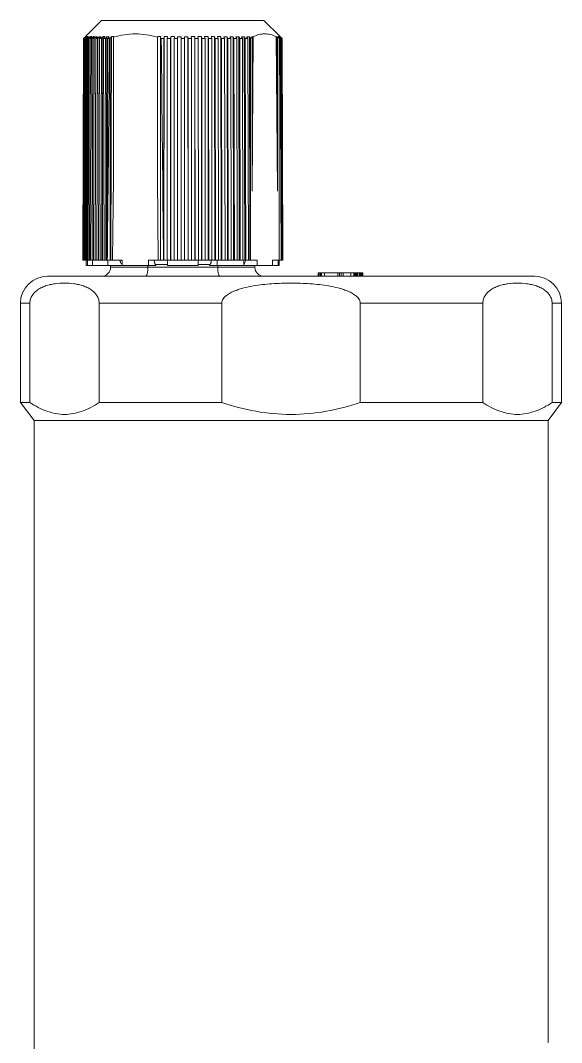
# Model space of a CAD drawing. Header units: millimetres. Extents: x 206 to 1899, y -454 to 296.
# Drawn here: x 598.185 to 600.06, y -389.133 to -385.587 of the extents above; entities that cross this region are included whole.
import ezdxf

# ---------------------------------------------------------------- set-up
doc = ezdxf.new("R2010")
doc.units = ezdxf.units.MM
doc.layers.add('细实线', color=7, linetype='Continuous', lineweight=15)

msp = doc.modelspace()

# ---------------------------------------------------------------- linework, layer by layer
at = {"layer": '细实线', "linetype": 'Continuous', "lineweight": 9}
for p, q in [((598.4664, -385.5871), (598.41, -385.6433)), ((598.4664, -385.5871), (599.0289, -385.5871)), ((599.0289, -385.5871), (599.0854, -385.6433)), ((598.4038, -385.6496), (598.4009, -386.4183)), ((598.4013, -386.4183), (598.4042, -385.6496)), ((598.405, -385.6496), (598.4021, -386.4183)), ((598.4034, -386.4183), (598.4062, -385.6496)), ((598.4069, -385.6465), (598.4038, -385.6496)), ((598.4038, -385.6496), (598.4042, -385.6496)), ((598.4042, -385.6496), (598.4104, -385.6434)), ((598.4112, -385.6434), (598.405, -385.6496)), ((598.405, -385.6496), (598.4062, -385.6496)), ((598.408, -385.6496), (598.4051, -386.4183)), ((598.4062, -385.6496), (598.4093, -385.6465)), ((598.41, -385.6434), (598.4069, -385.6465)), ((598.4071, -386.4183), (598.41, -385.6496)), ((598.4111, -385.6465), (598.408, -385.6496)), ((598.408, -385.6496), (598.41, -385.6496)), ((598.4093, -385.6465), (598.4124, -385.6434)), ((598.4126, -385.6496), (598.4097, -386.4183)), ((598.41, -385.6434), (598.41, -385.6433)), ((598.41, -385.6496), (598.413, -385.6465)), ((598.4104, -385.6443), (598.4104, -385.6434)), ((598.4141, -385.6434), (598.4111, -385.6465)), ((598.4124, -385.6452), (598.4124, -385.6434)), ((598.4158, -385.6463), (598.4126, -385.6496)), ((598.4126, -386.4183), (598.4154, -385.6496)), ((598.4126, -385.6496), (598.4154, -385.6496)), ((598.413, -385.6465), (598.4161, -385.6434)), ((598.4154, -385.6496), (598.4183, -385.6465)), ((598.4186, -385.6434), (598.4158, -385.6463)), ((598.416, -385.6461), (598.4161, -385.6434)), ((598.4188, -385.6496), (598.416, -386.4183)), ((598.4183, -385.6465), (598.4213, -385.6434)), ((598.4248, -385.6434), (598.4188, -385.6496)), ((598.4188, -385.6496), (598.4224, -385.6496)), ((598.4196, -386.4183), (598.4224, -385.6496)), ((598.4213, -385.647), (598.4213, -385.6434)), ((598.4224, -385.6496), (598.4253, -385.6465)), ((598.4266, -385.6496), (598.4239, -386.4183)), ((598.4253, -385.6465), (598.4282, -385.6434)), ((598.4325, -385.6434), (598.4266, -385.6496)), ((598.4266, -385.6496), (598.4309, -385.6496)), ((598.4282, -385.6479), (598.4282, -385.6434)), ((598.4283, -386.4183), (598.4309, -385.6496)), ((598.4309, -385.6496), (598.4338, -385.6465)), ((598.436, -385.6496), (598.4334, -386.4183)), ((598.4338, -385.6465), (598.4366, -385.6434)), ((598.4417, -385.6434), (598.436, -385.6496)), ((598.436, -385.6496), (598.4411, -385.6496)), ((598.4366, -385.649), (598.4366, -385.6434)), ((598.4385, -386.4183), (598.4411, -385.6496)), ((598.4411, -385.6496), (598.4438, -385.6465)), ((598.4438, -385.6465), (598.4466, -385.6434)), ((598.444, -386.4183), (598.4466, -385.6434)), ((598.4469, -385.6496), (598.4444, -386.4183)), ((598.4524, -385.6434), (598.4469, -385.6496)), ((598.4469, -385.6496), (598.4527, -385.6496)), ((598.4503, -386.4183), (598.4527, -385.6496)), ((598.4527, -385.6496), (598.458, -385.6434)), ((598.4555, -386.4183), (598.458, -385.6434)), ((598.4593, -385.6496), (598.4569, -386.4183)), ((598.4646, -385.6434), (598.4593, -385.6496)), ((598.4593, -385.6496), (598.4658, -385.6496)), ((598.4634, -386.4183), (598.4658, -385.6496)), ((598.4658, -385.6496), (598.4708, -385.6434)), ((598.4684, -386.4183), (598.4708, -385.6434)), ((598.4731, -385.6496), (598.4708, -386.4183)), ((598.4781, -385.6434), (598.4731, -385.6496)), ((598.4731, -385.6496), (598.4802, -385.6496)), ((598.478, -386.4183), (598.4802, -385.6496)), ((598.4802, -385.6496), (598.485, -385.6434)), ((598.4827, -386.4183), (598.485, -385.6434)), ((598.4882, -385.6496), (598.486, -386.4183)), ((598.493, -385.6434), (598.4882, -385.6496)), ((598.4882, -385.6496), (598.4942, -385.6496)), ((598.4965, -385.6488), (598.5004, -385.6434)), ((598.4965, -386.4183), (598.4965, -385.6488)), ((598.4983, -386.4183), (598.5004, -385.6434)), ((598.5091, -385.6434), (598.5078, -385.6452)), ((598.5078, -386.134), (598.5078, -385.6452)), ((598.6595, -386.134), (598.6599, -385.6434)), ((598.6595, -385.6452), (598.6599, -385.6434)), ((598.6595, -386.134), (598.6595, -385.6452)), ((598.672, -385.6434), (598.6707, -385.6488)), ((598.6707, -386.4183), (598.6707, -385.6488)), ((598.673, -385.6496), (598.6818, -385.6496)), ((598.6813, -386.4183), (598.6818, -385.6496)), ((598.6818, -385.6496), (598.6829, -385.6434)), ((598.6824, -386.4183), (598.6829, -385.6434)), ((598.6941, -385.6496), (598.6936, -386.4183)), ((598.6952, -385.6434), (598.6941, -385.6496)), ((598.6941, -385.6496), (598.7055, -385.6496)), ((598.7052, -386.4183), (598.7055, -385.6496)), ((598.7055, -385.6496), (598.7062, -385.6434)), ((598.7059, -386.4183), (598.7062, -385.6434)), ((598.7179, -385.6496), (598.7176, -386.4183)), ((598.7186, -385.6434), (598.7179, -385.6496)), ((598.7179, -385.6496), (598.7294, -385.6496)), ((598.7293, -386.4183), (598.7294, -385.6496)), ((598.7294, -385.6496), (598.7296, -385.6434)), ((598.7295, -386.4183), (598.7296, -385.6434)), ((598.7419, -385.6496), (598.7418, -386.4183)), ((598.7421, -385.6434), (598.7419, -385.6496)), ((598.7419, -385.6496), (598.7534, -385.6496)), ((598.7534, -385.6496), (598.7532, -385.6434)), ((598.7535, -386.4183), (598.7534, -385.6496)), ((598.7658, -386.4183), (598.7657, -385.6434)), ((598.7657, -385.6434), (598.7659, -385.6496)), ((598.7659, -385.6496), (598.766, -386.4183)), ((598.7659, -385.6496), (598.7774, -385.6496)), ((598.7774, -385.6496), (598.7768, -385.6434)), ((598.7777, -386.4183), (598.7774, -385.6496)), ((598.7895, -386.4183), (598.7892, -385.6434)), ((598.7892, -385.6434), (598.7898, -385.6496)), ((598.7898, -385.6496), (598.7901, -386.4183)), ((598.7898, -385.6496), (598.8012, -385.6496)), ((598.8012, -385.6496), (598.8002, -385.6434)), ((598.8018, -386.4183), (598.8012, -385.6496)), ((598.813, -386.4183), (598.8125, -385.6434)), ((598.8125, -385.6434), (598.8136, -385.6496)), ((598.8136, -385.6496), (598.8141, -386.4183)), ((598.8136, -385.6496), (598.8248, -385.6496)), ((598.8248, -385.6496), (598.8233, -385.6434)), ((598.8255, -386.4183), (598.8248, -385.6496)), ((598.8362, -386.4183), (598.8354, -385.6434)), ((598.8354, -385.6434), (598.8369, -385.6496)), ((598.8369, -385.6496), (598.8376, -386.4183)), ((598.8369, -385.6496), (598.848, -385.6496)), ((598.848, -385.6496), (598.8461, -385.6434)), ((598.8489, -386.4183), (598.848, -385.6496)), ((598.8589, -386.4183), (598.858, -385.6434)), ((598.858, -385.6434), (598.8599, -385.6496)), ((598.8599, -385.6496), (598.8608, -386.4183)), ((598.8599, -385.6496), (598.8707, -385.6496)), ((598.8707, -385.6496), (598.8684, -385.6434)), ((598.8718, -386.4183), (598.8707, -385.6496)), ((598.8811, -386.4183), (598.88, -385.6434)), ((598.88, -385.6434), (598.8823, -385.6496)), ((598.8823, -385.6496), (598.8834, -386.4183)), ((598.8823, -385.6496), (598.8928, -385.6496)), ((598.8928, -385.6496), (598.8901, -385.6434)), ((598.8941, -386.4183), (598.8928, -385.6496)), ((598.9026, -386.4183), (598.9013, -385.6434)), ((598.9013, -385.6434), (598.9041, -385.6496)), ((598.9041, -385.6496), (598.9053, -386.4183)), ((598.9041, -385.6496), (598.9142, -385.6496)), ((598.9142, -385.6496), (598.9111, -385.6434)), ((598.9157, -386.4183), (598.9142, -385.6496)), ((598.9234, -386.4183), (598.9219, -385.6434)), ((598.9219, -385.6434), (598.9251, -385.6496)), ((598.9251, -385.6496), (598.9265, -386.4183)), ((598.9251, -385.6496), (598.9348, -385.6496)), ((598.9348, -385.6496), (598.9313, -385.6434)), ((598.9364, -386.4183), (598.9348, -385.6496)), ((598.9433, -386.4183), (598.9417, -385.6434)), ((598.9417, -385.6434), (598.9452, -385.6496)), ((598.9452, -385.6496), (598.9468, -386.4183)), ((598.9452, -385.6496), (598.9545, -385.6496)), ((598.9545, -385.6496), (598.9507, -385.6434)), ((598.9563, -386.4183), (598.9545, -385.6496)), ((598.9623, -386.4183), (598.9605, -385.6434)), ((598.9605, -385.6434), (598.9643, -385.6496)), ((598.9643, -385.6496), (598.9661, -386.4183)), ((598.9643, -385.6496), (598.9732, -385.6496)), ((598.9732, -385.6496), (598.969, -385.6434)), ((598.9751, -386.4183), (598.9732, -385.6496)), ((598.9802, -386.4183), (598.9783, -385.6434)), ((598.9783, -385.6434), (598.9818, -385.6486)), ((598.9818, -386.4183), (598.9818, -385.6486)), ((598.9877, -385.6454), (598.9863, -385.6434)), ((598.9877, -386.1798), (598.9919, -385.6433)), ((598.9877, -386.1798), (598.9877, -385.6454)), ((599.076, -386.1798), (599.0718, -385.6433)), ((599.076, -386.1798), (599.074, -385.6434)), ((599.074, -385.6434), (599.076, -385.6454)), ((599.076, -386.1798), (599.076, -385.6454)), ((599.0795, -385.6463), (599.0767, -385.6434)), ((599.0793, -385.6461), (599.0793, -385.6434)), ((599.0793, -385.6434), (599.0824, -385.6465)), ((599.0819, -385.6486), (599.0795, -385.6463)), ((599.0842, -385.6464), (599.0812, -385.6434)), ((599.0819, -386.4183), (599.0819, -385.6486)), ((599.0824, -385.6465), (599.0854, -385.6496)), ((599.083, -385.6452), (599.083, -385.6434)), ((599.083, -385.6434), (599.0861, -385.6465)), ((599.0872, -385.6465), (599.0841, -385.6434)), ((599.0874, -385.6496), (599.0842, -385.6464)), ((599.085, -385.6443), (599.085, -385.6434)), ((599.085, -385.6434), (599.0881, -385.6465)), ((599.0854, -385.6433), (599.0854, -385.6434)), ((599.0885, -385.6465), (599.0854, -385.6434)), ((599.0854, -385.6496), (599.0882, -386.4183)), ((599.0854, -385.6496), (599.0874, -385.6496)), ((599.0861, -385.6465), (599.0891, -385.6496)), ((599.0903, -385.6496), (599.0872, -385.6465)), ((599.0903, -386.4183), (599.0874, -385.6496)), ((599.0881, -385.6465), (599.0912, -385.6496)), ((599.0916, -385.6496), (599.0885, -385.6465)), ((599.0891, -385.6496), (599.092, -386.4183)), ((599.0891, -385.6496), (599.0903, -385.6496)), ((599.0932, -386.4183), (599.0903, -385.6496)), ((599.0912, -385.6496), (599.0941, -386.4183)), ((599.0912, -385.6496), (599.0916, -385.6496)), ((599.0945, -386.4183), (599.0916, -385.6496)), ((598.5044, -386.4183), (598.5078, -386.134)), ((598.6628, -386.4183), (598.6595, -386.134)), ((599.0822, -386.4183), (599.0819, -386.3381)), ((598.4863, -386.4027), (598.4862, -386.4183)), ((598.4863, -386.4027), (598.4862, -386.4183)), ((598.5378, -386.4183), (598.4009, -386.4183)), ((598.4133, -386.4183), (598.4133, -386.4371)), ((598.6546, -386.4371), (598.4133, -386.4371)), ((598.4176, -386.4183), (598.4176, -386.4371)), ((598.4352, -386.4183), (598.4352, -386.4371)), ((598.4883, -386.4183), (598.4883, -386.4371)), ((598.4977, -386.4371), (598.4977, -386.4433)), ((598.9977, -386.4433), (598.4977, -386.4433)), ((598.5378, -386.4183), (598.5378, -386.4371)), ((598.6267, -386.4371), (598.6267, -386.4433)), ((598.6294, -386.4183), (598.6294, -386.4371)), ((599.0054, -386.4183), (598.6294, -386.4183)), ((598.6546, -386.434), (598.6546, -386.4371)), ((598.6946, -386.434), (598.6546, -386.434)), ((598.6946, -386.4183), (598.6946, -386.4371)), ((598.8008, -386.4371), (598.6946, -386.4371)), ((598.8008, -386.4183), (598.8008, -386.4371)), ((598.8408, -386.434), (598.8008, -386.434)), ((598.8408, -386.434), (598.8408, -386.4371)), ((599.0821, -386.4371), (598.8408, -386.4371)), ((598.8667, -386.4183), (598.8667, -386.4371)), ((598.8687, -386.4371), (598.8687, -386.4433)), ((598.9588, -386.4183), (598.9588, -386.4371)), ((598.9977, -386.4371), (598.9977, -386.4433)), ((599.0054, -386.4183), (599.0054, -386.4371)), ((599.0583, -386.4183), (599.0583, -386.4371)), ((599.0945, -386.4183), (599.0583, -386.4183)), ((599.0778, -386.4183), (599.0778, -386.4371)), ((599.0821, -386.4183), (599.0821, -386.4371)), ((598.2789, -386.4746), (599.9664, -386.4746)), ((599.2171, -386.4746), (599.2171, -386.4621)), ((599.2171, -386.4621), (599.3719, -386.4621)), ((599.2176, -386.4746), (599.2176, -386.4621)), ((599.2202, -386.4746), (599.2202, -386.4621)), ((599.2245, -386.4746), (599.2245, -386.4621)), ((599.2281, -386.4746), (599.2281, -386.4621)), ((599.2385, -386.4746), (599.2385, -386.4621)), ((599.2855, -386.4746), (599.2855, -386.4621)), ((599.291, -386.4746), (599.291, -386.4621)), ((599.2966, -386.4746), (599.2966, -386.4621)), ((599.3036, -386.4746), (599.3036, -386.4621)), ((599.3302, -386.4746), (599.3302, -386.4621)), ((599.34, -386.4746), (599.34, -386.4621)), ((599.3425, -386.4746), (599.3425, -386.4621)), ((599.3435, -386.4746), (599.3435, -386.4621)), ((599.347, -386.4746), (599.347, -386.4621)), ((599.35, -386.4746), (599.35, -386.4621)), ((599.3505, -386.4746), (599.3505, -386.4621)), ((599.3544, -386.4746), (599.3544, -386.4621)), ((599.3599, -386.4746), (599.3599, -386.4621)), ((599.362, -386.4746), (599.362, -386.4621)), ((599.3646, -386.4746), (599.3646, -386.4621)), ((599.3661, -386.4746), (599.3661, -386.4621)), ((599.369, -386.4746), (599.369, -386.4621)), ((599.3703, -386.4746), (599.3703, -386.4621)), ((599.3719, -386.4746), (599.3719, -386.4621)), ((598.1852, -386.5683), (598.1852, -386.9121)), ((598.1852, -386.5683), (598.2178, -386.5683)), ((598.2178, -386.5683), (598.2178, -386.9121)), ((598.4579, -386.5683), (598.4579, -386.9121)), ((598.4579, -386.5683), (598.8826, -386.5683)), ((598.8826, -386.5683), (598.8826, -386.9121)), ((599.3627, -386.5683), (599.3627, -386.9121)), ((599.3627, -386.5683), (599.7875, -386.5683)), ((599.7875, -386.5683), (599.7875, -386.9121)), ((600.0275, -386.5683), (600.0275, -386.9121)), ((600.0275, -386.5683), (600.0602, -386.5683)), ((600.0602, -386.5683), (600.0602, -386.9121)), ((598.2321, -386.9746), (598.1852, -386.9121)), ((598.1852, -386.9121), (598.2178, -386.9121)), ((598.4579, -386.9121), (598.8826, -386.9121)), ((599.3627, -386.9121), (599.7875, -386.9121)), ((600.0133, -386.9746), (600.0602, -386.9121)), ((600.0275, -386.9121), (600.0602, -386.9121)), ((598.2321, -389.1795), (598.2321, -386.9746)), ((600.0133, -386.9746), (598.2321, -386.9746)), ((600.0133, -389.1326), (600.0133, -386.9746)), ((600.0129, -389.133), (600.0133, -389.1326))]:
    msp.add_line(p, q, dxfattribs=at)
for centre, radius, start, end in [((598.4133, -385.65), 0.00663, 82.4597, 97.5403), ((598.4173, -385.658), 0.0147, 84.9242, 95.0758), ((598.4231, -385.6691), 0.0257, 86.1638, 93.8362), ((598.4303, -385.6829), 0.0396, 86.9055, 93.0945), ((598.4392, -385.6993), 0.056, 87.3966, 92.6034), ((598.4495, -385.7179), 0.0745, 87.7438, 92.2562), ((598.4613, -385.7383), 0.0949, 88.0008, 91.9992), ((598.4745, -385.7601), 0.1168, 88.1974, 91.8026), ((598.489, -385.783), 0.1396, 88.3515, 91.6485), ((598.6034, -385.9658), 0.3346, 108.633, 109.0491), ((598.5048, -385.8064), 0.1631, 88.4744, 91.5256), ((598.666, -385.9614), 0.3181, 88.9076, 91.0924), ((598.5638, -385.9658), 0.3346, 70.9509, 71.367), ((598.689, -385.971), 0.3277, 88.9237, 91.0763), ((598.7124, -385.9775), 0.3342, 88.9342, 91.0658), ((598.7359, -385.9808), 0.3374, 88.9394, 91.0606), ((598.7595, -385.9808), 0.3374, 88.9394, 91.0606), ((598.783, -385.9775), 0.3342, 88.9342, 91.0658), ((598.8063, -385.971), 0.3277, 88.9237, 91.0763), ((598.8294, -385.9614), 0.3181, 88.9076, 91.0924), ((598.852, -385.9489), 0.3056, 88.8855, 91.1145), ((598.8742, -385.9338), 0.2905, 88.8568, 91.1432), ((598.8957, -385.9163), 0.2729, 88.8207, 91.1793), ((598.9165, -385.8968), 0.2534, 88.7761, 91.2239), ((598.9365, -385.8756), 0.2322, 88.7216, 91.2784), ((598.9556, -385.8532), 0.2098, 88.655, 91.345), ((598.9737, -385.83), 0.1866, 88.5739, 91.4261), ((599.0505, -385.7666), 0.1365, 117.3747, 120.1983), ((598.9906, -385.8064), 0.163, 89.5511, 91.5261), ((599.0723, -385.6691), 0.0257, 86.1584, 91.1278), ((599.012, -385.7688), 0.139, 59.8271, 62.5998), ((599.078, -385.658), 0.0147, 84.9242, 95.0758), ((599.0821, -385.65), 0.00663, 82.4597, 97.5403), ((598.4664, -386.4433), 0.0312, 270, 0), ((598.9455, -386.4183), 0.0196, 359.1805, 359.9997), ((599.0289, -386.4433), 0.0312, 180, 270), ((598.2789, -386.5683), 0.0938, 90, 180), ((599.9664, -386.5683), 0.0938, 0, 90)]:
    msp.add_arc(centre, radius, start, end, dxfattribs=at)
for points in [[(598.4112, -385.6434), (598.4109, -385.6433), (598.4106, -385.6433), (598.4104, -385.6434)], [(598.4942, -385.6496), (598.4915, -385.9006), (598.4889, -386.1517), (598.4863, -386.4027)], [(598.681, -386.4183), (598.6785, -386.1621), (598.6758, -385.9058), (598.673, -385.6496)], [(599.085, -385.6434), (599.0847, -385.6433), (599.0844, -385.6433), (599.0841, -385.6434)]]:
    msp.add_open_spline(points, degree=3, dxfattribs=at)
for points, knots in [([(598.5836, -385.6338), (598.5708, -385.6338), (598.5452, -385.6358), (598.5201, -385.6416), (598.5078, -385.6452)], [0, 0, 0, 0, 0.498634, 1, 1, 1, 1]), ([(598.6595, -385.6452), (598.6471, -385.6416), (598.6221, -385.6358), (598.5964, -385.6338), (598.5836, -385.6338)], [0, 0, 0, 0, 0.501367, 1, 1, 1, 1]), ([(599.0718, -385.6433), (599.0654, -385.6403), (599.0524, -385.6355), (599.0318, -385.6329), (599.0113, -385.6355), (598.9982, -385.6403), (598.9919, -385.6433)], [0, 0, 0, 0, 0.254893, 0.5, 0.745107, 1, 1, 1, 1]), ([(598.5303, -386.4183), (598.5303, -386.4198), (598.5307, -386.4228), (598.5322, -386.427), (598.5345, -386.4304), (598.5367, -386.4321), (598.5378, -386.4327)], [0, 0, 0, 0, 0.267291, 0.526393, 0.771308, 1, 1, 1, 1]), ([(598.6188, -386.4746), (598.6201, -386.4746), (598.6219, -386.4724), (598.6232, -386.4692), (598.6244, -386.4653), (598.6254, -386.4607), (598.6264, -386.4533), (598.6267, -386.4474), (598.6267, -386.4433)], [0, 0, 0, 0, 0.1115, 0.20559, 0.326347, 0.471188, 0.6357, 1, 1, 1, 1]), ([(598.6487, -386.4183), (598.6487, -386.4203), (598.6489, -386.4233), (598.6496, -386.4269), (598.6503, -386.4293), (598.6512, -386.4313), (598.6522, -386.4327), (598.6533, -386.4337), (598.6542, -386.434), (598.6546, -386.434)], [0, 0, 0, 0, 0.337979, 0.493257, 0.632954, 0.753466, 0.853042, 0.933031, 1, 1, 1, 1]), ([(598.8408, -386.434), (598.8412, -386.434), (598.8421, -386.4337), (598.8432, -386.4327), (598.8442, -386.4313), (598.845, -386.4293), (598.8458, -386.4269), (598.8465, -386.4233), (598.8467, -386.4203), (598.8467, -386.4183)], [0, 0, 0, 0, 0.066969, 0.146958, 0.246534, 0.367046, 0.506743, 0.662021, 1, 1, 1, 1]), ([(598.8687, -386.4433), (598.8687, -386.4474), (598.869, -386.4533), (598.87, -386.4607), (598.871, -386.4653), (598.8721, -386.4692), (598.8735, -386.4724), (598.8753, -386.4746), (598.8765, -386.4746)], [0, 0, 0, 0, 0.3643, 0.528812, 0.673653, 0.79441, 0.8885, 1, 1, 1, 1]), ([(598.9588, -386.432), (598.9607, -386.4306), (598.9639, -386.4264), (598.965, -386.4213), (598.965, -386.4186)], [0, 0, 0, 0, 0.476811, 1, 1, 1, 1]), ([(598.2178, -386.5683), (598.2178, -386.5631), (598.2194, -386.5534), (598.2269, -386.5382), (598.2392, -386.525), (598.2556, -386.5148), (598.2719, -386.508), (598.2884, -386.5034), (598.3103, -386.4995), (598.3378, -386.4978), (598.3654, -386.4995), (598.3873, -386.5034), (598.4037, -386.508), (598.4201, -386.5148), (598.4365, -386.525), (598.4488, -386.5382), (598.4562, -386.5534), (598.4579, -386.5631), (598.4579, -386.5683)], [0, 0, 0, 0, 0.051376, 0.094363, 0.164317, 0.225217, 0.282361, 0.337725, 0.392195, 0.499997, 0.607801, 0.662272, 0.717636, 0.774781, 0.835682, 0.905636, 0.948627, 1, 1, 1, 1]), ([(598.8826, -386.5683), (598.8826, -386.5656), (598.8837, -386.5601), (598.8875, -386.5527), (598.8928, -386.5463), (598.9011, -386.539), (598.9128, -386.5317), (598.9278, -386.5249), (598.9434, -386.5194), (598.9645, -386.5134), (598.9914, -386.5079), (599.024, -386.5034), (599.0568, -386.5005), (599.0897, -386.4988), (599.1227, -386.4983), (599.1556, -386.4988), (599.1885, -386.5005), (599.2213, -386.5034), (599.254, -386.5079), (599.2809, -386.5134), (599.302, -386.5194), (599.3175, -386.5249), (599.3325, -386.5317), (599.3443, -386.539), (599.3525, -386.5463), (599.3579, -386.5527), (599.3617, -386.5601), (599.3627, -386.5656), (599.3627, -386.5683)], [0, 0, 0, 0, 0.015653, 0.031319, 0.046974, 0.06261, 0.093845, 0.125086, 0.156329, 0.187573, 0.25005, 0.312533, 0.375019, 0.437506, 0.499994, 0.562481, 0.624969, 0.687455, 0.749939, 0.812417, 0.843662, 0.874906, 0.906149, 0.937386, 0.953022, 0.968679, 0.984346, 1, 1, 1, 1]), ([(599.7875, -386.5683), (599.7875, -386.5631), (599.7891, -386.5534), (599.7965, -386.5382), (599.8089, -386.525), (599.8252, -386.5148), (599.8416, -386.508), (599.8581, -386.5034), (599.8799, -386.4995), (599.9075, -386.4978), (599.9351, -386.4995), (599.957, -386.5034), (599.9734, -386.508), (599.9898, -386.5148), (600.0061, -386.525), (600.0185, -386.5382), (600.0259, -386.5534), (600.0275, -386.5631), (600.0275, -386.5683)], [0, 0, 0, 0, 0.051383, 0.094373, 0.164329, 0.22523, 0.282376, 0.337743, 0.392215, 0.500023, 0.60783, 0.662304, 0.717671, 0.774819, 0.835724, 0.905685, 0.948671, 1, 1, 1, 1]), ([(598.4579, -386.9121), (598.4395, -386.9246), (598.4104, -386.9405), (598.3688, -386.9519), (598.3378, -386.9547), (598.3069, -386.9519), (598.2653, -386.9405), (598.2362, -386.9246), (598.2178, -386.9121)], [0, 0, 0, 0, 0.259006, 0.38087, 0.5, 0.61913, 0.740995, 1, 1, 1, 1]), ([(599.3627, -386.9121), (599.3242, -386.9253), (599.245, -386.9463), (599.1227, -386.9575), (599.0003, -386.9463), (598.9212, -386.9253), (598.8826, -386.9121)], [0, 0, 0, 0, 0.25003, 0.5, 0.74997, 1, 1, 1, 1]), ([(600.0275, -386.9121), (600.0092, -386.9246), (599.9801, -386.9405), (599.9385, -386.9519), (599.9075, -386.9547), (599.8766, -386.9519), (599.835, -386.9405), (599.8059, -386.9246), (599.7875, -386.9121)], [0, 0, 0, 0, 0.259006, 0.38087, 0.5, 0.61913, 0.740995, 1, 1, 1, 1])]:
    msp.add_open_spline(points, degree=3, knots=knots, dxfattribs=at)

doc.saveas('drawing.dxf')
